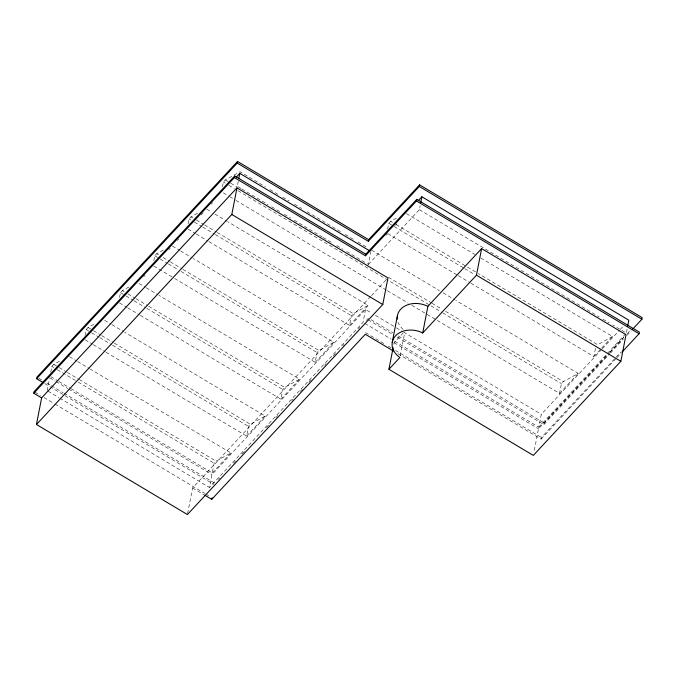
<?xml version="1.0" encoding="UTF-8"?>
<svg xmlns="http://www.w3.org/2000/svg" width="676" height="676" viewBox="0 0 676 676"><rect width="100%" height="100%" fill="white"/><g stroke="black" fill="none" stroke-linecap="round" stroke-linejoin="round"><path stroke-width="0.51" stroke-dasharray="3.38 2.54" d="M47.168 390.66L49.483 378.754M50.742 372.256L51.883 366.409L53.793 364.356L60.756 360.485M85.049 335.38L86.182 329.533L88.091 327.48L95.062 323.61M119.534 297.524L120.48 292.657L122.39 290.604L129.361 286.734M153.841 260.649L154.787 255.773L156.697 253.72L163.668 249.858M188.139 223.773L189.086 218.897L190.995 216.844L198.837 212.501M222.446 186.897L223.393 182.021L225.302 179.968L240.115 171.755L265.491 186.889M238.256 181.303L237.293 186.263L240.91 188.418M187.615 513.515L192.584 487.937L370.701 296.443M59.86 398.232L209.459 487.464L211.968 474.569L365.539 309.464L371.885 313.25M70.836 388.59L212.281 472.955L214.174 463.212L216.083 461.159L230.896 452.945L90.364 369.121M106.047 352.255L246.588 436.079L248.481 426.336L250.39 424.283L265.203 416.061L124.663 332.237M140.355 315.379L280.886 399.203L282.779 389.46L284.689 387.407L299.502 379.185L158.961 295.361M174.653 278.495L315.185 362.319L317.086 352.576L318.996 350.523L333.8 342.31L193.268 258.485M208.952 241.619L349.492 325.443L351.385 315.7L353.295 313.647L368.107 305.434L227.567 221.61M346.695 251.514L368.395 264.46L370.904 251.565M365.539 309.464L363.029 322.368L209.459 487.464M387.661 229.189L388.801 223.342L390.711 221.289L397.674 217.427M368.395 264.46L419.365 209.661L420.142 205.698M393.77 344.354L394.091 342.69L402.997 333.116M400.209 355.838L404.73 332.567M534.285 450.427L538.485 428.812L607.555 354.562M394.742 341.279L538.797 427.198L541.307 414.303L601.572 349.517M397.927 353.717L541.079 439.104L541.392 437.49L620.788 352.137M397.125 337.045L543.901 424.596L544.214 422.982L609.304 353.007M437.203 320.424L559.559 393.407L561.452 383.664L563.361 381.61L578.174 373.397L455.818 300.414M470.952 283.219L593.866 356.531L595.564 347.76M627.1 329.136L626.331 333.107L612.769 325.021M143.658 276.721L145.095 275.174M168.772 249.723L170.208 248.185M177.382 240.47L178.81 238.924M201.059 215.019L203.206 212.703M211.098 204.22L212.534 202.673M385.979 235.358L387.416 233.811M395.316 225.319L396.744 223.781M371.42 295.674L386.503 279.458M212.281 472.955L230.896 452.945M246.588 436.079L265.203 416.061M280.886 399.203L299.502 379.185M315.185 362.319L333.8 342.31M349.492 325.443L368.107 305.434M218.466 479.385L219.903 477.839M233.533 463.187L235.687 460.871M242.143 453.926L245.016 450.841M266.547 427.697L268.693 425.381M275.876 417.667L278.03 415.351M291.66 400.691L293.097 399.153M300.271 391.438L302.425 389.123M308.881 382.177L311.036 379.861M324.674 365.201L326.111 363.663M333.285 355.948L335.44 353.632M342.614 345.918L344.05 344.371M358.398 328.942L359.835 327.404M366.291 320.458L368.445 318.142M559.559 393.407L578.174 373.397M593.866 356.531L601.023 348.833M601.741 348.064L612.481 336.513L480.535 257.818M602.291 348.748L619.512 330.234M620.222 329.465L623.095 326.381M538.797 427.198L625.613 333.876M609.6 352.357L624.649 336.183M610.014 352.238L623.602 337.628M627.184 333.783L630.04 330.716M543.901 424.596L609.701 353.852M610.42 353.083L623.289 339.242M626.863 335.397L631.156 330.784M541.079 439.104L616.182 358.365M616.892 357.596L621.185 352.982M612.481 336.513L597.668 344.735L478.371 273.577M419.365 209.661L599.215 316.934M602.831 319.089L609.16 322.866M406.42 213.616L475.11 254.582M390.711 221.289L392.519 222.37M396.128 224.525L466.626 266.572M467.53 267.113L477.467 273.036M388.801 223.342L393.314 226.037M394.218 226.578L463.812 268.085M464.716 268.625L474.653 274.557M387.804 233.626L457.398 275.132M458.303 275.673L470.048 282.678M270.02 189.593L278.174 194.46M282.712 197.164L289.058 200.941M294.491 204.186L301.741 208.512M307.183 211.757L316.241 217.165M317.154 217.706L340.712 231.758M345.25 234.462L353.404 239.329M357.934 242.033L367 247.433M371.53 250.137L439.51 290.68M443.135 292.843L454.914 299.874M241.814 188.959L268.034 204.6M271.651 206.755L280.692 212.146M284.309 214.309L290.638 218.078M294.254 220.241L322.283 236.955M323.187 237.496L333.133 243.428M336.749 245.582L343.078 249.36M225.302 179.968L229.832 182.672M230.736 183.213L237.082 186.999M388.438 277.278L431.043 302.687M431.947 303.228L441.918 309.169M445.543 311.332L563.361 381.61M223.393 182.021L225.201 183.103M228.826 185.266L234.268 188.511M237.893 190.674L430.037 305.282M430.942 305.822L441.817 312.304M442.721 312.844L561.452 383.664M223.308 192.846L228.75 196.091M229.654 196.631L235.087 199.876M236 200.417L386.452 290.156M387.356 290.697L408.203 303.127M411.828 305.29L436.299 319.883M206.712 209.171L211.25 211.875M214.875 214.038L226.663 221.069M375.51 315.413L395.435 327.302M396.347 327.843L402.685 331.62M403.589 332.161L541.307 414.303M371.166 319.765L392.908 332.736M398.341 335.972L544.214 422.982M368.133 319.756L391.691 333.809M190.995 216.844L192.812 217.925M196.437 220.089L203.696 224.415M204.6 224.956L216.388 231.986M217.292 232.527L353.295 313.647M364.846 323.441L391.117 339.115M189.086 218.897L190.902 219.979M194.527 222.142L201.778 226.468M202.69 227.009L214.478 234.04M215.382 234.58L351.385 315.7M394.091 342.69L538.485 428.812M365.623 332.651L384.652 344M388.277 346.163L390.998 347.785M395.528 350.481L541.392 437.49M188.097 229.181L195.356 233.507M196.26 234.048L208.047 241.078M172.414 246.047L179.664 250.374M180.576 250.914L192.364 257.945M156.697 253.72L158.505 254.801M163.043 257.505L169.389 261.291M170.293 261.832L182.081 268.862M182.993 269.403L318.996 350.523M154.787 255.773L159.316 258.477M160.229 259.018L167.479 263.344M168.383 263.885L177.45 269.293M181.084 271.456L317.086 352.576M153.798 266.057L173.749 277.954M139.019 283.464L145.365 287.249M146.269 287.79L158.057 294.82M122.39 290.604L124.207 291.686M127.832 293.849L135.09 298.175M135.994 298.716L147.782 305.746M148.686 306.287L284.689 387.407M120.48 292.657L125.018 295.361M125.922 295.902L133.18 300.228M134.085 300.769L145.872 307.8M146.776 308.34L282.779 389.46M119.5 302.941L126.75 307.267M127.654 307.808L139.442 314.839M104.712 320.339L111.067 324.125M111.971 324.666L123.759 331.696M88.091 327.48L92.629 330.184M93.533 330.725L100.783 335.051M101.696 335.592L113.475 342.622M114.388 343.163L250.39 424.283M86.182 329.533L90.711 332.237M91.623 332.778L98.873 337.104M99.778 337.645L111.565 344.675M112.478 345.216L248.481 426.336M85.193 339.817L92.451 344.143M93.356 344.684L105.143 351.714M69.51 356.683L76.76 361.009M77.664 361.55L89.452 368.581M53.793 364.356L58.322 367.06M59.226 367.6L66.485 371.927M67.389 372.468L78.272 378.957M79.177 379.498L216.083 461.159M51.883 366.409L53.691 367.49M57.316 369.654L77.267 381.551M78.171 382.092L214.174 463.212M50.894 376.693L58.144 381.019M59.049 381.56L69.932 388.049M49.669 377.766L55.111 381.01M56.015 381.551L67.803 388.582M68.715 389.123L211.968 474.569M38.743 378.188L42.351 380.343M46.872 383.03L50.48 385.185M51.384 385.726L63.13 392.731M64.034 393.271L214.875 483.239M44.751 383.571L213.658 484.312M48.072 391.201L58.956 397.691M35.017 392.156L40.433 395.384M44.05 397.539L53.987 403.471M54.891 404.011L204.828 493.438M205.732 493.979L210.253 496.674M192.584 487.937L203.907 494.688M403.158 329.432A20.762 15.785 11 0 1 398.088 322.393"/><path stroke-width="1.01" d="M41.625 397.894L236.98 187.877L387.94 277.912L382.768 304.513L187.413 514.537L36.453 424.494L41.625 397.894L33.8 393.229L34.113 391.615L234.699 175.971L365.8 254.176L365.488 255.781L234.386 177.585L234.699 175.971M42.943 382.489L36.622 378.721L36.935 377.107L237.521 161.463L368.623 239.667L368.31 241.273L237.208 163.077L237.521 161.463M36.453 424.494L231.809 214.469L236.98 187.877M238.831 178.329L239.803 173.369L369.096 250.483M204.777 495.204L211.74 499.361L212.053 497.747M365.488 255.781L416.458 200.983L416.771 199.378L639.378 332.153L639.065 333.758L621.903 352.213M368.31 241.273L419.281 186.475L419.593 184.869L642.2 317.644L641.887 319.249L632.592 329.246M392.224 342.436L397.395 315.844M420.717 202.715L421.875 196.767L628.832 320.204L627.674 326.162M388.92 369.29L399.888 357.503L399.347 357.114A20.762 15.785 11 0 1 395.739 335.634A20.762 15.785 11 0 1 422.711 332.964L427.883 306.372L481.625 248.591L626.018 334.713L620.847 361.314L533.313 455.413L388.92 369.29L393.128 347.675M422.711 332.964L476.453 275.191L481.625 248.591M36.622 378.721L237.208 163.077M33.8 393.229L234.386 177.585M236.211 177.222L239.803 173.369M368.623 239.667L419.593 184.869M365.8 254.176L416.771 199.378M418.283 200.628L421.875 196.767M211.74 499.361L365.31 334.265L393.398 351.013M419.281 186.475L641.887 319.249M416.458 200.983L639.065 333.758M476.453 275.191L620.847 361.314M231.809 214.469L382.768 304.513M397.311 319.114A20.762 15.785 11 0 1 406.69 305.18A20.762 15.785 11 0 1 427.883 306.372"/></g></svg>
